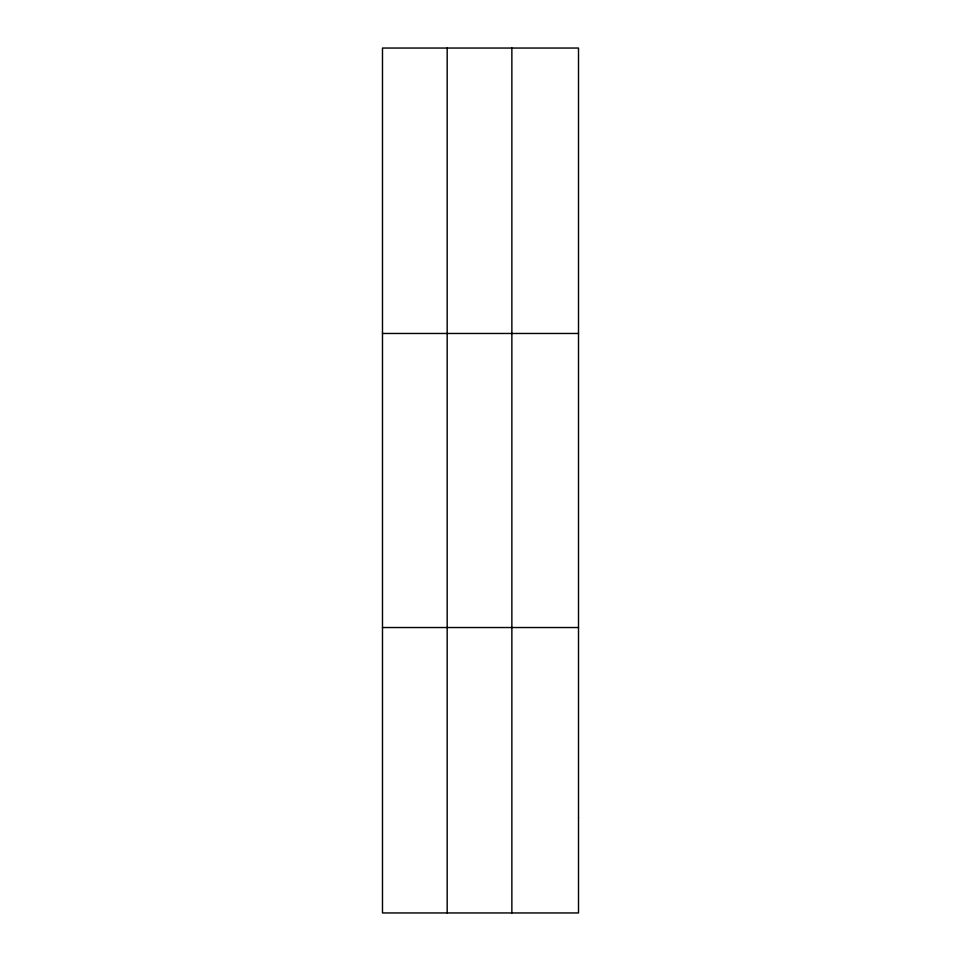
<?xml version="1.0" encoding="UTF-8"?>
<svg xmlns="http://www.w3.org/2000/svg" width="961" height="961" viewBox="0 0 961 961"><rect width="100%" height="100%" fill="white"/><g stroke="black" fill="none" stroke-linecap="round" stroke-linejoin="round"><path stroke-width="1.44" d="M447.177 48.05L447.177 912.95M511.865 48.05L511.865 912.95M382.49 333.467L578.51 333.467M382.49 627.533L578.51 627.533M578.51 817.811L578.51 912.95L382.49 912.95L382.49 48.05L578.51 48.05L578.51 817.811"/></g></svg>
